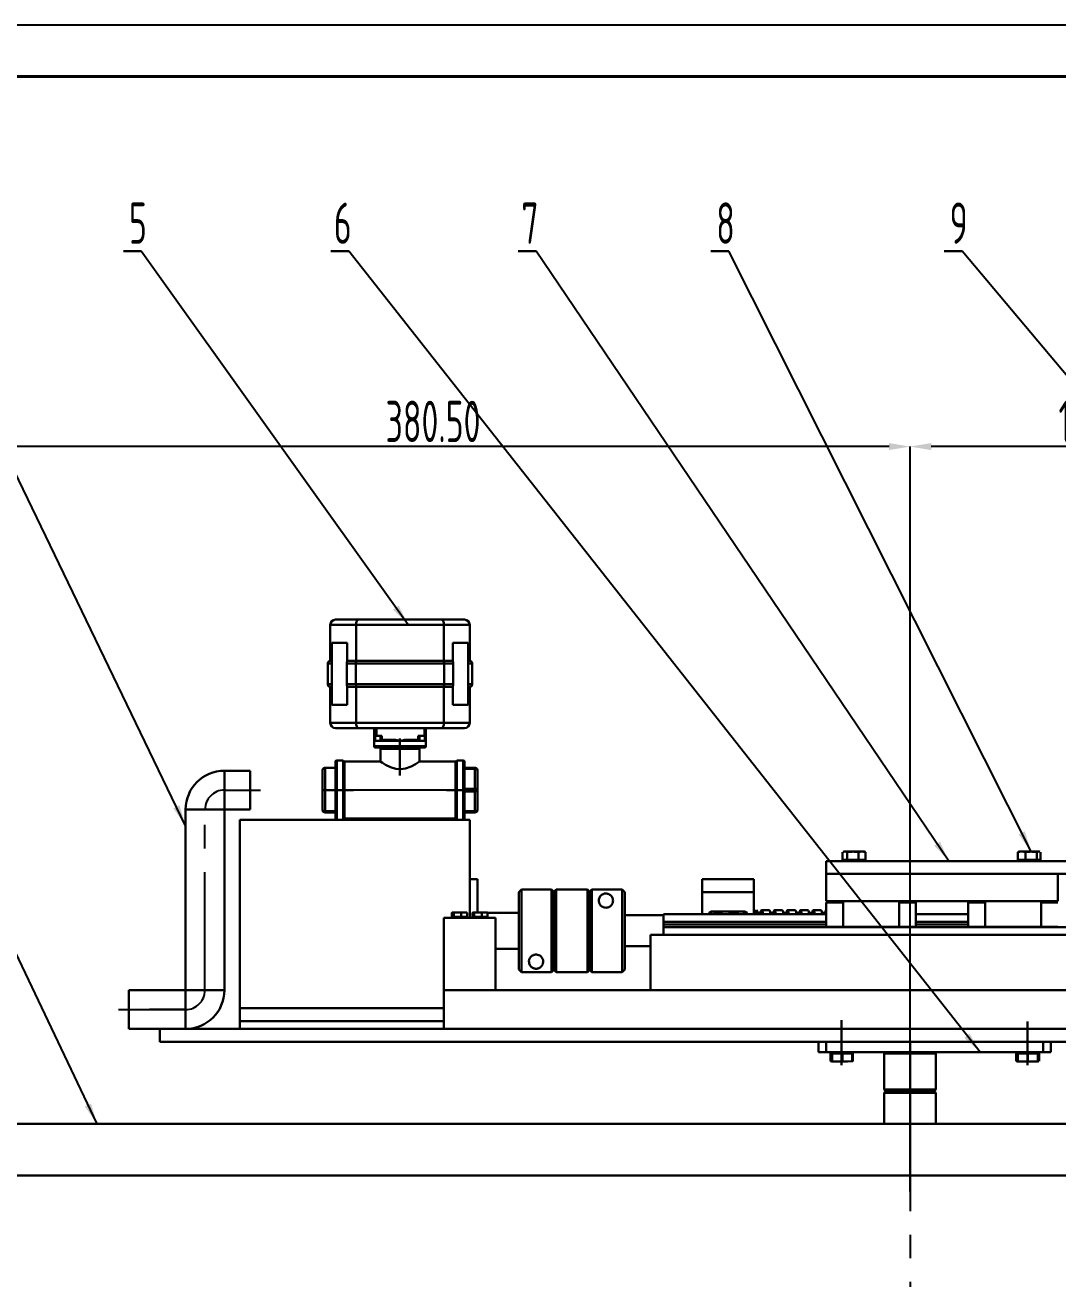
# Model space of a CAD drawing. Header units: millimetres. Extents: x 0 to 4412, y -498 to 1086.
# Drawn here: x 271.1 to 471, y 598.2 to 841 of the extents above; entities that cross this region are included whole.
import ezdxf

# ---------------------------------------------------------------- set-up
doc = ezdxf.new("R2010")
doc.units = ezdxf.units.MM
doc.header["$LTSCALE"] = 1.8
doc.header["$PDSIZE"] = -1
doc.linetypes.add('CENTERX2', pattern=[20.32, 12.7, -2.54, 2.54, -2.54])
doc.layers.add('10', color=7, linetype='Continuous')
doc.layers.add('5', color=7, linetype='Continuous')
doc.styles.add('SLDTEXTSTYLE3', font='TXT', dxfattribs={"width": 0.7})
doc.dimstyles.new('SLDDIMSTYLE0', dxfattribs={"dimtxt": 3.5, "dimasz": 4.08, "dimexe": 0, "dimexo": 0.0625, "dimgap": 0.875, "dimtad": 2, "dimlfac": 2, "dimrnd": 1e-09, "dimzin": 12, "dimdsep": 46, "dimtxsty": 'SLDTEXTSTYLE3', "dimsah": 1, "dimcen": 0.09, "dimadec": 0, "dimazin": 3, "dimtfac": 1, "dimtofl": 0, "dimtmove": 0, "dimatfit": 3, "dimfxl": 1, "dimfrac": 2, "dimtolj": 1, "dimtzin": 12, "dimarcsym": 0})
doc.dimstyles.new('SLDDIMSTYLE1', dxfattribs={"dimtxt": 3.5, "dimasz": 4.08, "dimexe": 0, "dimexo": 0.0625, "dimgap": 0.875, "dimtad": 2, "dimlfac": 2, "dimrnd": 1e-09, "dimzin": 4, "dimdsep": 46, "dimtxsty": 'SLDTEXTSTYLE3', "dimsah": 1, "dimcen": 0.09, "dimadec": 0, "dimazin": 1, "dimtfac": 1, "dimtofl": 0, "dimtmove": 0, "dimatfit": 3, "dimfxl": 1, "dimfrac": 2, "dimtolj": 1, "dimtzin": 12, "dimarcsym": 0})
doc.dimstyles.new('SLDDIMSTYLE2', dxfattribs={"dimtxt": 0.18, "dimasz": 4.08, "dimexe": 0, "dimexo": 0.0625, "dimgap": 0, "dimtad": 0, "dimtih": 1, "dimtoh": 1, "dimdec": 0, "dimrnd": 1e-09, "dimzin": 0, "dimdsep": 46, "dimtxsty": 'Standard', "dimsah": 1, "dimcen": 0.09, "dimadec": 0, "dimazin": 0, "dimtfac": 4.08, "dimtdec": 0, "dimtofl": 0, "dimtmove": 0, "dimatfit": 3, "dimfxl": 1, "dimfrac": 2, "dimtolj": 1, "dimtzin": 0, "dimarcsym": 0})

# ---------------------------------------------------------------- blocks, each defined once
blk = doc.blocks.new('_D_5')
at = {"layer": '10', "color": 0, "lineweight": -2, "transparency": 16777216}
for p, q in [((252.13, 641.54), (252.13, 759.39)), ((438.3, 759.39), (256.21, 759.39)), ((442.38, 634.3), (442.38, 759.39))]:
    blk.add_line(p, q, dxfattribs=at)
at = {"layer": '10', "color": 0, "transparency": 16777216}
for points in [[(256.21, 760.07), (256.21, 758.71), (252.13, 759.39)], [(438.3, 760.07), (438.3, 758.71), (442.38, 759.39)]]:
    blk.add_solid(points, dxfattribs=at)
at = {"layer": 'Defpoints', "color": 0, "transparency": 16777216}
for p in [(252.13, 759.39), (252.13, 641.48), (442.38, 634.24)]:
    blk.add_point(p, dxfattribs=at)
at = {"layer": '10', "color": 0, "lineweight": 25, "transparency": 16777216, "insert": (350.02, 768.26), "char_height": 3.5, "attachment_point": 2, "style": 'SLDTEXTSTYLE3'}
blk.add_mtext('\\A1;{\\Fgbenor|c134;\\H2.28571x;380.50}', dxfattribs=at)
blk = doc.blocks.new('_D_6')
at = {"layer": '10', "color": 0, "lineweight": -2, "transparency": 16777216}
for p, q in [((442.38, 634.3), (442.38, 759.39)), ((510.77, 759.39), (446.46, 759.39)), ((514.85, 496.95), (514.85, 759.39))]:
    blk.add_line(p, q, dxfattribs=at)
at = {"layer": '10', "color": 0, "transparency": 16777216}
for points in [[(446.46, 760.07), (446.46, 758.71), (442.38, 759.39)], [(510.77, 760.07), (510.77, 758.71), (514.85, 759.39)]]:
    blk.add_solid(points, dxfattribs=at)
at = {"layer": 'Defpoints', "color": 0, "transparency": 16777216}
for p in [(442.38, 759.39), (442.38, 634.24), (514.85, 496.89)]:
    blk.add_point(p, dxfattribs=at)
at = {"layer": '10', "color": 0, "lineweight": 25, "transparency": 16777216, "insert": (480.14, 768.26), "char_height": 3.5, "attachment_point": 2, "style": 'SLDTEXTSTYLE3'}
blk.add_mtext('\\A1;{\\Fgbenor|c134;\\H2.28571x;144.94}', dxfattribs=at)
blk = doc.blocks.new('SW_NOTE_0_3')
at = {"layer": '10', "color": 0}
for p, q in [((-3.46, 0), (0, 0)), ((0, 0), (-3.46, 0)), ((-3.46, 0), (0, 0)), ((0, 0), (-3.46, 0)), ((-3.46, 0), (0, 0)), ((0, 0), (-3.46, 0))]:
    blk.add_line(p, q, dxfattribs=at)
at = {"layer": '10', "color": 0, "insert": (-0.64, 9.45), "char_height": 8, "attachment_point": 2, "style": 'SLDTEXTSTYLE3'}
blk.add_mtext('{\\Fgbenor|c134;5}', dxfattribs=at)
blk = doc.blocks.new('SW_NOTE_0_5')
at = {"layer": '10', "color": 0}
for p, q in [((-3.46, 0), (0, 0)), ((0, 0), (-3.46, 0)), ((-3.46, 0), (0, 0)), ((0, 0), (-3.46, 0)), ((-3.46, 0), (0, 0)), ((0, 0), (-3.46, 0))]:
    blk.add_line(p, q, dxfattribs=at)
at = {"layer": '10', "color": 0, "insert": (-1.18, 9.45), "char_height": 8, "attachment_point": 2, "style": 'SLDTEXTSTYLE3'}
blk.add_mtext('{\\Fgbenor|c0;7}', dxfattribs=at)
blk = doc.blocks.new('SW_NOTE_0_6')
at = {"layer": '10', "color": 0}
for p, q in [((-3.46, 0), (0, 0)), ((0, 0), (-3.46, 0)), ((-3.46, 0), (0, 0)), ((0, 0), (-3.46, 0)), ((-3.46, 0), (0, 0)), ((0, 0), (-3.46, 0))]:
    blk.add_line(p, q, dxfattribs=at)
at = {"layer": '10', "color": 0, "insert": (-1.18, 9.45), "char_height": 8, "attachment_point": 2, "style": 'SLDTEXTSTYLE3'}
blk.add_mtext('{\\Fgbenor|c0;6}', dxfattribs=at)
blk = doc.blocks.new('SW_NOTE_0_16')
at = {"layer": '10', "color": 0}
for p, q in [((-3.46, 0), (0, 0)), ((0, 0), (-3.46, 0)), ((-3.46, 0), (0, 0)), ((0, 0), (-3.46, 0)), ((-3.46, 0), (0, 0)), ((0, 0), (-3.46, 0))]:
    blk.add_line(p, q, dxfattribs=at)
at = {"layer": '10', "color": 0, "insert": (-0.64, 9.45), "char_height": 8, "attachment_point": 2, "style": 'SLDTEXTSTYLE3'}
blk.add_mtext('{\\Fgbenor|c134;8}', dxfattribs=at)
blk = doc.blocks.new('SW_NOTE_0_20')
at = {"layer": '10', "color": 0}
for p, q in [((-3.46, 0), (0, 0)), ((0, 0), (-3.46, 0)), ((-3.46, 0), (0, 0)), ((0, 0), (-3.46, 0)), ((-3.46, 0), (0, 0)), ((0, 0), (-3.46, 0))]:
    blk.add_line(p, q, dxfattribs=at)
at = {"layer": '10', "color": 0, "insert": (-0.64, 9.45), "char_height": 8, "attachment_point": 2, "style": 'SLDTEXTSTYLE3'}
blk.add_mtext('{\\Fgbenor|c134;9}', dxfattribs=at)

msp = doc.modelspace()

# ---------------------------------------------------------------- linework, layer by layer
at = {"color": 7, "linetype": 'Continuous', "lineweight": 30}
for p, q in [((331.1298, 725.8883), (335.5441, 725.8883)), ((335.5441, 725.8883), (351.7156, 725.8883)), ((351.7156, 725.8883), (356.1298, 725.8883)), ((330.1298, 717.8782), (330.1298, 724.8883)), ((335.1298, 724.8883), (330.1298, 724.8883)), ((335.1298, 724.8883), (335.1298, 717.8782)), ((352.1298, 724.8883), (335.1298, 724.8883)), ((352.1298, 717.8782), (352.1298, 724.8883)), ((357.1298, 724.8883), (352.1298, 724.8883)), ((357.1298, 724.8883), (357.1298, 717.8782)), ((330.4227, 721.3883), (330.4227, 709.3883)), ((333.4204, 721.3883), (330.4227, 721.3883)), ((333.4204, 721.3883), (333.4204, 717.8782)), ((353.8393, 721.3883), (353.8393, 717.8782)), ((356.837, 721.3883), (353.8393, 721.3883)), ((356.837, 709.3883), (356.837, 721.3883)), ((329.6298, 717.3883), (329.6298, 713.3883)), ((330.4227, 717.3883), (329.6298, 717.3883)), ((330.1298, 717.8782), (330.4227, 717.8782)), ((335.0642, 717.3883), (333.3191, 717.3883)), ((333.3191, 717.3883), (333.3191, 713.3883)), ((333.4204, 717.8782), (335.1298, 717.8782)), ((335.0642, 717.3883), (335.0642, 713.3883)), ((352.1955, 717.3883), (335.0642, 717.3883)), ((351.9884, 717.8883), (335.2713, 717.8883)), ((352.1298, 717.8782), (353.8393, 717.8782)), ((352.1955, 717.3883), (352.1955, 713.3883)), ((353.9406, 717.3883), (352.1955, 717.3883)), ((353.9406, 713.3883), (353.9406, 717.3883)), ((356.837, 717.8782), (357.1298, 717.8782)), ((357.6298, 717.3883), (356.837, 717.3883)), ((357.6298, 717.3883), (357.6298, 713.3883)), ((329.6298, 713.3883), (330.4227, 713.3883)), ((330.4227, 712.8984), (330.1298, 712.8984)), ((330.1298, 705.8883), (330.1298, 712.8984)), ((333.3191, 713.3883), (335.0642, 713.3883)), ((335.1298, 712.8984), (333.4204, 712.8984)), ((333.4204, 712.8984), (333.4204, 709.3883)), ((335.0642, 713.3883), (352.1955, 713.3883)), ((335.1298, 712.8984), (335.1298, 705.8883)), ((351.9884, 712.8883), (335.2713, 712.8883)), ((353.8393, 712.8984), (352.1298, 712.8984)), ((352.1298, 705.8883), (352.1298, 712.8984)), ((352.1955, 713.3883), (353.9406, 713.3883)), ((353.8393, 712.8984), (353.8393, 709.3883)), ((356.837, 713.3883), (357.6298, 713.3883)), ((357.1298, 712.8984), (356.837, 712.8984)), ((357.1298, 712.8984), (357.1298, 705.8883)), ((333.4204, 709.3883), (330.4227, 709.3883)), ((356.837, 709.3883), (353.8393, 709.3883)), ((330.1298, 705.8883), (335.1298, 705.8883)), ((335.5441, 704.8883), (331.1298, 704.8883)), ((335.1298, 705.8883), (352.1298, 705.8883)), ((351.7156, 704.8883), (335.5441, 704.8883)), ((338.6298, 703.3883), (338.6298, 704.8883)), ((338.8798, 704.8883), (338.8798, 703.3883)), ((348.3798, 703.3883), (348.3798, 704.8883)), ((348.6298, 704.8883), (348.6298, 703.3883)), ((356.1298, 704.8883), (351.7156, 704.8883)), ((352.1298, 705.8883), (357.1298, 705.8883)), ((338.8798, 703.3883), (338.6298, 703.3883)), ((338.6298, 702.6383), (338.6298, 703.3883)), ((338.6298, 702.3883), (338.6298, 701.3583)), ((338.8798, 702.3883), (338.6298, 702.3883)), ((338.8382, 703.3883), (338.8382, 702.3918)), ((338.8382, 702.3918), (338.8798, 702.3883)), ((340.1089, 703.3883), (338.8798, 703.3883)), ((338.8798, 702.3883), (339.8546, 702.3883)), ((339.8546, 702.3883), (339.8624, 702.3918)), ((342.2298, 702.3883), (339.8546, 702.3883)), ((339.8624, 702.3918), (339.8624, 703.3883)), ((340.1089, 702.6383), (339.8624, 702.3918)), ((340.1089, 703.3883), (340.1089, 702.6383)), ((340.1089, 702.6383), (342.2298, 702.6383)), ((342.2298, 702.6383), (342.2298, 702.3883)), ((343.6298, 702.3883), (342.2298, 702.3883)), ((345.0298, 702.3883), (343.6298, 702.3883)), ((345.0298, 702.6383), (347.1508, 702.6383)), ((345.0298, 702.6383), (345.0298, 702.3883)), ((347.4051, 702.3883), (345.0298, 702.3883)), ((348.3798, 703.3883), (347.1508, 703.3883)), ((347.1508, 702.6383), (347.1508, 703.3883)), ((347.3973, 702.3918), (347.1508, 702.6383)), ((347.3973, 703.3883), (347.3973, 702.3918)), ((347.3973, 702.3918), (347.4051, 702.3883)), ((347.4051, 702.3883), (348.3798, 702.3883)), ((348.6298, 703.3883), (348.3798, 703.3883)), ((348.3798, 702.3883), (348.4215, 702.3918)), ((348.6298, 702.3883), (348.3798, 702.3883)), ((348.4215, 702.3918), (348.4215, 703.3883)), ((348.6298, 703.3883), (348.6298, 702.6383)), ((348.6298, 701.3583), (348.6298, 702.3883)), ((339.8798, 700.8583), (339.8798, 698.3613)), ((347.3798, 700.8583), (339.8798, 700.8583)), ((347.3798, 698.3883), (347.3798, 700.8583)), ((329.1298, 697.2184), (329.1298, 692.8883)), ((329.1298, 697.2184), (331.1298, 697.2184)), ((331.1298, 687.3883), (331.1298, 698.3883)), ((332.6298, 698.6383), (331.3798, 698.6383)), ((331.3798, 698.6383), (331.3798, 687.1383)), ((332.6298, 687.1383), (332.6298, 698.6383)), ((339.9196, 698.3883), (332.8798, 698.3883)), ((332.8798, 698.3883), (332.8798, 687.3883)), ((354.3798, 698.3883), (347.3798, 698.3883)), ((354.3798, 687.3883), (354.3798, 698.3883)), ((355.8798, 698.6383), (354.6298, 698.6383)), ((354.6298, 698.6383), (354.6298, 687.1383)), ((355.8798, 687.1383), (355.8798, 698.6383)), ((356.1298, 698.3883), (356.1298, 687.3883)), ((356.1298, 697.2184), (358.1298, 697.2184)), ((358.1298, 696.9684), (356.1298, 696.9684)), ((358.1298, 697.2184), (358.1298, 696.9684)), ((358.1298, 693.1383), (358.1298, 696.9684)), ((314.6298, 696.6383), (309.6298, 696.6383)), ((309.6298, 696.6383), (309.6298, 689.1383)), ((314.6298, 696.6383), (314.6298, 689.1383)), ((328.6298, 692.8883), (328.6298, 696.7184)), ((358.6298, 696.7184), (358.6298, 692.8883)), ((328.6298, 689.0582), (328.6298, 692.8883)), ((329.1298, 692.8883), (328.6298, 692.8883)), ((329.1298, 692.8883), (329.1298, 688.8082)), ((329.1298, 692.8883), (331.1298, 692.8883)), ((356.1298, 693.1383), (358.1298, 693.1383)), ((358.1298, 692.6383), (356.1298, 692.6383)), ((358.1298, 693.1383), (358.1298, 692.6383)), ((358.1298, 688.8082), (358.1298, 692.6383)), ((358.6298, 692.8883), (358.6298, 689.0582)), ((302.1298, 689.1383), (302.1298, 654.1383)), ((302.1298, 689.1383), (309.6298, 689.1383)), ((309.6298, 654.1383), (309.6298, 689.1383)), ((309.6298, 689.1383), (314.6298, 689.1383)), ((312.6298, 648.1383), (312.6298, 687.1383)), ((312.6298, 687.1383), (357.1298, 687.1383)), ((329.1298, 688.8082), (331.1298, 688.8082)), ((329.1298, 688.8082), (329.1298, 688.5582)), ((331.1298, 688.5582), (329.1298, 688.5582)), ((332.8798, 687.3883), (343.6298, 687.3883)), ((343.6298, 687.3883), (354.3798, 687.3883)), ((356.1298, 688.8082), (358.1298, 688.8082)), ((358.1298, 688.5582), (356.1298, 688.5582)), ((357.1298, 687.1383), (357.1298, 668.1383)), ((358.1298, 688.5582), (358.1298, 688.8082)), ((429.3198, 679.3883), (429.3198, 680.8538)), ((429.6001, 680.9633), (429.4369, 680.9039)), ((429.4435, 680.8857), (429.7447, 680.9633)), ((429.7447, 680.9633), (429.6001, 680.9633)), ((429.7447, 680.9633), (430.1697, 680.8538)), ((431.2823, 680.9633), (429.7447, 680.9633)), ((430.1697, 679.3883), (430.1697, 680.8538)), ((431.2823, 680.9633), (433.0827, 680.9633)), ((432.395, 680.8538), (433.0827, 680.9633)), ((432.395, 679.3883), (432.395, 680.8538)), ((433.0827, 680.9633), (433.7704, 680.8538)), ((433.4901, 680.9633), (433.0827, 680.9633)), ((433.6533, 680.9039), (433.4901, 680.9633)), ((433.7704, 680.8538), (433.6467, 680.8857)), ((433.7704, 679.3883), (433.7704, 680.8538)), ((463.2395, 680.8538), (463.9769, 680.9633)), ((463.3871, 680.8981), (463.2395, 680.8538)), ((463.2395, 679.3883), (463.2395, 680.8538)), ((463.4987, 680.9633), (463.3792, 680.9198)), ((463.9769, 680.9633), (463.4987, 680.9633)), ((463.9769, 680.9633), (464.7144, 680.8538)), ((465.8165, 680.9633), (463.9769, 680.9633)), ((464.7144, 679.3883), (464.7144, 680.8538)), ((467.2833, 680.9633), (465.8165, 680.9633)), ((466.9186, 680.8538), (467.2833, 680.9633)), ((466.9186, 679.3883), (466.9186, 680.8538)), ((467.2833, 680.9633), (467.5003, 680.8981)), ((467.3887, 680.9633), (467.2833, 680.9633)), ((467.5082, 680.9198), (467.3887, 680.9633)), ((467.6479, 679.3883), (467.6479, 680.8538)), ((426.1444, 676.6383), (426.1444, 679.1383)), ((597.1298, 679.1383), (426.1444, 679.1383)), ((429.6263, 679.3883), (429.3198, 679.3883)), ((429.5751, 679.3883), (429.8251, 679.1383)), ((429.8631, 679.3883), (429.6263, 679.3883)), ((430.1697, 679.3883), (429.8631, 679.3883)), ((430.9723, 679.3883), (430.1697, 679.3883)), ((432.395, 679.3883), (431.5923, 679.3883)), ((432.8911, 679.3883), (432.395, 679.3883)), ((433.2743, 679.3883), (432.8911, 679.3883)), ((433.2651, 679.1383), (433.5151, 679.3883)), ((433.7704, 679.3883), (433.2743, 679.3883)), ((463.7715, 679.3883), (463.2395, 679.3883)), ((463.4737, 679.3883), (463.7237, 679.1383)), ((464.1824, 679.3883), (463.7715, 679.3883)), ((464.7144, 679.3883), (464.1824, 679.3883)), ((465.5095, 679.3883), (464.7144, 679.3883)), ((466.9186, 679.3883), (466.1236, 679.3883)), ((467.1817, 679.3883), (466.9186, 679.3883)), ((467.1637, 679.1383), (467.4137, 679.3883)), ((467.3849, 679.3883), (467.1817, 679.3883)), ((467.6479, 679.3883), (467.3849, 679.3883)), ((358.6298, 675.6383), (357.1298, 675.6383)), ((358.6298, 669.1383), (358.6298, 675.6383)), ((402.1298, 675.6383), (412.1298, 675.6383)), ((402.1298, 673.1383), (402.1298, 675.6383)), ((412.1298, 675.6383), (412.1298, 673.1383)), ((426.1444, 671.3883), (426.1444, 676.6383)), ((470.9944, 676.6383), (426.1444, 676.6383)), ((592.1298, 676.6383), (470.9944, 676.6383)), ((470.9944, 671.3883), (470.9944, 676.6383)), ((367.1298, 673.6383), (366.6298, 673.1383)), ((366.6298, 658.1383), (366.6298, 673.1383)), ((372.9879, 673.6383), (367.1298, 673.6383)), ((367.1298, 673.6383), (367.1298, 657.6383)), ((373.4238, 673.2024), (372.9879, 673.6383)), ((372.9879, 657.6383), (372.9879, 673.6383)), ((373.8598, 673.6383), (373.4238, 673.2024)), ((373.4238, 658.0742), (373.4238, 673.2024)), ((379.8999, 673.6383), (373.8598, 673.6383)), ((373.8598, 657.6383), (373.8598, 673.6383)), ((380.3359, 673.2024), (379.8999, 673.6383)), ((379.8999, 657.6383), (379.8999, 673.6383)), ((380.7718, 673.6383), (380.3359, 673.2024)), ((380.3359, 658.0742), (380.3359, 673.2024)), ((386.6298, 673.6383), (380.7718, 673.6383)), ((380.7718, 657.6383), (380.7718, 673.6383)), ((387.1298, 673.1383), (386.6298, 673.6383)), ((386.6298, 665.6383), (386.6298, 673.6383)), ((387.1298, 673.1383), (387.1298, 665.6383)), ((412.1298, 673.1383), (402.1298, 673.1383)), ((402.1298, 668.8548), (402.1298, 673.1383)), ((412.1298, 668.8548), (412.1298, 673.1383)), ((470.9944, 671.3883), (426.1444, 671.3883)), ((426.1444, 671.1383), (429.3944, 671.1383)), ((426.1444, 666.3883), (426.1444, 671.1383)), ((429.3944, 671.3883), (429.3944, 666.3883)), ((440.2444, 671.3883), (429.3944, 671.3883)), ((440.2444, 671.3883), (440.2444, 666.3883)), ((443.4944, 671.1383), (440.2444, 671.1383)), ((441.0694, 671.1383), (441.0694, 671.3883)), ((443.4944, 671.1383), (443.4944, 666.3883)), ((453.6444, 671.1383), (456.8944, 671.1383)), ((453.6444, 666.3883), (453.6444, 671.1383)), ((456.0694, 671.1383), (456.0694, 671.3883)), ((456.8944, 671.3883), (456.8944, 666.3883)), ((467.7444, 671.3883), (456.8944, 671.3883)), ((467.7444, 671.3883), (467.7444, 666.3883)), ((470.9944, 671.1383), (467.7444, 671.1383)), ((352.1298, 668.1383), (352.1298, 654.1383)), ((352.1298, 668.1383), (362.1298, 668.1383)), ((353.6552, 668.3383), (353.6552, 669.1259)), ((353.7946, 668.3383), (353.6552, 668.3383)), ((353.7873, 668.3383), (353.9873, 668.1383)), ((354.7583, 669.2008), (353.8381, 669.2008)), ((354.021, 668.3383), (353.8816, 668.3383)), ((354.021, 669.1259), (354.7583, 669.2008)), ((354.021, 668.3383), (354.021, 669.1259)), ((354.5828, 668.3383), (354.021, 668.3383)), ((354.9338, 668.3383), (354.5828, 668.3383)), ((354.7583, 669.2008), (355.4956, 669.1259)), ((356.05, 669.2008), (354.7583, 669.2008)), ((355.4956, 668.3383), (354.9338, 668.3383)), ((355.4956, 669.1259), (356.05, 669.2008)), ((355.4956, 668.3383), (355.4956, 669.1259)), ((355.9181, 668.3383), (355.4956, 668.3383)), ((356.182, 668.3383), (355.9181, 668.3383)), ((356.05, 669.2008), (356.6045, 669.1259)), ((356.05, 669.2008), (356.4595, 669.2008)), ((356.6045, 668.3383), (356.182, 668.3383)), ((356.2723, 668.1383), (356.4723, 668.3383)), ((356.4992, 669.1865), (356.4598, 669.2008)), ((356.6045, 668.3383), (356.6045, 669.1259)), ((357.6617, 668.3383), (357.6617, 669.1259)), ((357.7927, 668.3383), (357.6617, 668.3383)), ((357.7873, 668.3383), (357.9873, 668.1383)), ((358.7397, 669.2008), (357.8336, 669.2008)), ((358.0056, 668.3383), (357.8746, 668.3383)), ((358.0056, 669.1259), (358.7397, 669.2008)), ((358.0056, 668.3383), (358.0056, 669.1259)), ((358.565, 668.3383), (358.0056, 668.3383)), ((358.9144, 668.3383), (358.565, 668.3383)), ((358.7397, 669.2008), (359.4738, 669.1259)), ((360.0359, 669.2008), (358.7397, 669.2008)), ((359.4738, 668.3383), (358.9144, 668.3383)), ((359.4738, 669.1259), (360.0359, 669.2008)), ((359.4738, 668.3383), (359.4738, 669.1259)), ((359.9021, 668.3383), (359.4738, 668.3383)), ((360.1697, 668.3383), (359.9021, 668.3383)), ((360.0359, 669.2008), (360.598, 669.1259)), ((360.0359, 669.2008), (360.459, 669.2008)), ((360.598, 668.3383), (360.1697, 668.3383)), ((360.2723, 668.1383), (360.4723, 668.3383)), ((360.4945, 669.1882), (360.4598, 669.2008)), ((366.6298, 669.1383), (360.5811, 669.1383)), ((360.598, 668.3383), (360.598, 669.1259)), ((362.1298, 668.1383), (362.1298, 654.1383)), ((394.6298, 668.6383), (387.1298, 668.6383)), ((426.1444, 668.8548), (394.6298, 668.8548)), ((394.6298, 667.3548), (394.6298, 668.8548)), ((403.5011, 668.8548), (403.5011, 669.1841)), ((403.9473, 669.3633), (403.723, 669.2816)), ((404.157, 669.3633), (403.9473, 669.3633)), ((406.6271, 669.3633), (404.157, 669.3633)), ((404.8128, 669.1841), (406.6271, 669.3633)), ((404.8128, 668.8548), (404.8128, 669.1841)), ((406.6271, 669.3633), (408.4415, 669.1841)), ((409.6, 669.3633), (406.6271, 669.3633)), ((408.4415, 669.1841), (409.6, 669.3633)), ((408.4415, 668.8548), (408.4415, 669.1841)), ((409.6, 669.3633), (410.7585, 669.1841)), ((410.3123, 669.3633), (409.6, 669.3633)), ((410.5367, 669.2816), (410.3123, 669.3633)), ((410.7585, 668.8548), (410.7585, 669.1841)), ((412.6298, 669.6383), (412.1298, 669.1383)), ((412.6407, 669.6383), (412.6298, 669.6383)), ((412.6298, 669.6383), (412.6298, 668.8548)), ((415.1398, 669.6383), (413.6399, 669.6383)), ((417.6398, 669.6383), (416.1399, 669.6383)), ((420.1398, 669.6383), (418.6399, 669.6383)), ((422.6398, 669.6383), (421.1399, 669.6383)), ((425.1398, 669.6383), (423.6399, 669.6383)), ((426.1444, 669.6383), (426.1399, 669.6383)), ((453.6444, 668.8548), (443.4944, 668.8548)), ((386.6298, 657.6383), (386.6298, 665.6383)), ((387.1298, 665.6383), (387.1298, 658.1383)), ((426.1444, 667.3548), (394.6298, 667.3548)), ((394.6298, 666.8548), (394.6298, 667.3548)), ((426.1444, 666.8548), (394.6298, 666.8548)), ((394.6298, 666.3548), (394.6298, 666.8548)), ((592.1298, 666.3548), (394.6298, 666.3548)), ((394.6298, 664.8883), (394.6298, 666.3548)), ((426.1444, 666.3883), (429.3944, 666.3883)), ((440.2444, 666.3883), (429.3944, 666.3883)), ((443.4944, 666.3883), (440.2444, 666.3883)), ((453.6444, 667.3548), (443.4944, 667.3548)), ((453.6444, 666.8548), (443.4944, 666.8548)), ((453.6444, 666.3883), (456.8944, 666.3883)), ((467.7444, 666.3883), (456.8944, 666.3883)), ((470.9944, 666.3883), (467.7444, 666.3883)), ((392.1298, 664.8883), (592.1298, 664.8883)), ((392.1298, 654.1383), (392.1298, 664.8883)), ((362.1298, 662.1383), (366.6298, 662.1383)), ((387.1298, 662.6383), (392.1298, 662.6383)), ((366.6298, 658.1383), (367.1298, 657.6383)), ((372.9879, 657.6383), (373.4238, 658.0742)), ((373.4238, 658.0742), (373.8598, 657.6383)), ((379.8999, 657.6383), (380.3359, 658.0742)), ((380.3359, 658.0742), (380.7718, 657.6383)), ((386.6298, 657.6383), (387.1298, 658.1383)), ((367.1298, 657.6383), (372.9879, 657.6383)), ((373.8598, 657.6383), (379.8999, 657.6383)), ((380.7718, 657.6383), (386.6298, 657.6383)), ((302.1298, 654.1383), (291.1298, 654.1383)), ((291.1298, 646.6383), (291.1298, 654.1383)), ((302.1298, 654.1383), (302.1298, 646.6383)), ((302.1298, 654.1383), (309.6298, 654.1383)), ((352.1298, 654.1383), (362.1298, 654.1383)), ((352.1298, 646.6383), (352.1298, 654.1383)), ((352.1298, 654.1383), (597.1298, 654.1383)), ((592.1298, 654.1383), (392.1298, 654.1383)), ((312.6298, 646.6383), (312.6298, 650.6383)), ((312.6298, 650.6383), (352.1298, 650.6383)), ((291.1298, 646.6383), (297.1298, 646.6383)), ((297.1298, 646.6383), (297.1298, 644.1383)), ((297.1298, 646.6383), (596.6298, 646.6383)), ((352.1298, 648.1383), (312.6298, 648.1383)), ((352.1298, 646.6383), (597.1298, 646.6383)), ((297.1298, 644.1383), (597.1298, 644.1383)), ((424.6298, 642.1383), (424.6298, 644.1383)), ((426.1298, 644.1383), (426.1298, 642.1383)), ((468.1298, 642.1383), (468.1298, 644.1383)), ((469.6298, 644.1383), (469.6298, 642.1383)), ((426.1298, 642.1383), (424.6298, 642.1383)), ((468.1298, 642.1383), (426.1298, 642.1383)), ((426.994, 641.8883), (426.994, 640.4228)), ((426.994, 641.8883), (427.0965, 641.8883)), ((427.0965, 641.8883), (427.0965, 640.4228)), ((427.0965, 641.8883), (427.1653, 641.8883)), ((427.4098, 642.1383), (427.1778, 641.9062)), ((427.2185, 641.8883), (427.2873, 641.8883)), ((427.2873, 641.8883), (427.2873, 640.4228)), ((427.2873, 641.8883), (428.0207, 641.8883)), ((428.0207, 641.8883), (428.5872, 641.8883)), ((428.5872, 641.8883), (429.3207, 641.8883)), ((429.3207, 641.8883), (429.3207, 640.4228)), ((429.3207, 641.8883), (429.9853, 641.8883)), ((429.9853, 641.8883), (430.4986, 641.8883)), ((430.4986, 641.8883), (431.1632, 641.8883)), ((431.0819, 641.9062), (430.8498, 642.1383)), ((431.0998, 641.8883), (431.0819, 641.9062)), ((431.1632, 641.8883), (431.1632, 640.4228)), ((431.1632, 641.8883), (431.2657, 641.8883)), ((431.2657, 641.8883), (431.2657, 640.4228)), ((437.6298, 642.1383), (437.3798, 641.8883)), ((437.3798, 641.8883), (437.3798, 634.8883)), ((447.3798, 641.8883), (437.3798, 641.8883)), ((447.3798, 641.8883), (447.1298, 642.1383)), ((447.3798, 634.8883), (447.3798, 641.8883)), ((462.9052, 641.8883), (462.9052, 640.4228)), ((462.9052, 641.8883), (463.1519, 641.8883)), ((463.1519, 641.8883), (463.1519, 640.4228)), ((463.1519, 641.8883), (463.1763, 641.8883)), ((463.173, 641.9014), (463.1598, 641.8883)), ((463.4098, 642.1383), (463.184, 641.9124)), ((463.1952, 641.8883), (463.2196, 641.8883)), ((463.2196, 641.8883), (463.2196, 640.4228)), ((463.2196, 641.8883), (463.933, 641.8883)), ((463.933, 641.8883), (464.4841, 641.8883)), ((464.4841, 641.8883), (465.1975, 641.8883)), ((465.1975, 641.8883), (465.1975, 640.4228)), ((465.1975, 641.8883), (465.8866, 641.8883)), ((465.8866, 641.8883), (466.4188, 641.8883)), ((466.4188, 641.8883), (467.1078, 641.8883)), ((467.0757, 641.9124), (466.8498, 642.1383)), ((467.0998, 641.8883), (467.0757, 641.9124)), ((467.1078, 641.8883), (467.3545, 641.8883)), ((467.1078, 641.8883), (467.1078, 640.4228)), ((467.3545, 641.8883), (467.3545, 640.4228)), ((469.6298, 642.1383), (468.1298, 642.1383)), ((427.0894, 640.4103), (426.994, 640.4228)), ((427.1778, 640.3159), (427.1848, 640.3133)), ((427.1919, 640.3133), (428.304, 640.3133)), ((428.304, 640.3133), (427.2873, 640.4228)), ((429.3207, 640.4228), (428.304, 640.3133)), ((428.304, 640.3133), (430.2419, 640.3133)), ((430.2419, 640.3133), (429.3207, 640.4228)), ((431.1632, 640.4228), (430.2419, 640.3133)), ((431.0748, 640.3133), (431.1182, 640.3291)), ((463.2006, 640.3759), (462.9052, 640.4228)), ((462.9052, 640.4228), (463.03, 640.3905)), ((463.0233, 640.3721), (463.184, 640.3136)), ((463.184, 640.3136), (463.1848, 640.3133)), ((463.1857, 640.3133), (464.2085, 640.3133)), ((464.2085, 640.3133), (463.2196, 640.4228)), ((465.1975, 640.4228), (464.2085, 640.3133)), ((464.2085, 640.3133), (466.1527, 640.3133)), ((466.1527, 640.3133), (465.1975, 640.4228)), ((467.1078, 640.4228), (466.1527, 640.3133)), ((466.1527, 640.3133), (467.074, 640.3133)), ((467.2297, 640.3905), (467.0646, 640.3477)), ((467.0748, 640.3133), (467.0757, 640.3136)), ((467.0757, 640.3136), (467.2364, 640.3721)), ((437.3798, 634.8883), (437.6298, 634.6383)), ((437.3798, 634.8883), (447.3798, 634.8883)), ((437.7798, 634.6383), (437.3798, 634.2383)), ((437.3798, 634.2383), (437.3798, 628.2383)), ((445.9154, 634.2383), (437.3798, 634.2383)), ((447.1298, 634.6383), (437.6298, 634.6383)), ((447.3798, 634.2383), (445.9154, 634.2383)), ((447.3798, 634.2383), (446.9798, 634.6383)), ((447.1298, 634.6383), (447.3798, 634.8883)), ((447.3798, 628.2383), (447.3798, 634.2383)), ((122.1298, 628.2383), (542.1298, 628.2383)), ((542.1298, 618.2383), (132.1298, 618.2383))]:
    msp.add_line(p, q, dxfattribs=at)
at = {"color": 7, "linetype": 'Continuous', "lineweight": 30, "flags": 128}
for points in [[(339.9196, 698.3613), (339.9357, 698.3504), (340.2486, 698.1438), (340.845, 697.7815), (341.809, 697.3045), (342.8343, 696.9896), (343.775, 696.9143), (344.6998, 697.0515), (345.7688, 697.4449), (346.6269, 697.9053), (347.241, 698.2946), (347.3798, 698.3883), (347.3798, 698.3883)], [(358.6298, 696.7184), (358.6202, 696.7672), (358.5918, 696.8141), (358.5456, 696.8573), (358.4834, 696.8952), (358.4076, 696.9263), (358.3212, 696.9494), (358.2274, 696.9636), (358.1298, 696.9684)], [(358.6298, 692.8883), (358.6202, 692.9371), (358.5918, 692.984), (358.5456, 693.0272), (358.4834, 693.0651), (358.4076, 693.0962), (358.3212, 693.1193), (358.2274, 693.1335), (358.1298, 693.1383)], [(358.6298, 692.8883), (358.6202, 692.8395), (358.5918, 692.7926), (358.5456, 692.7494), (358.4834, 692.7115), (358.4076, 692.6804), (358.3212, 692.6573), (358.2274, 692.6431), (358.1298, 692.6383)], [(329.1298, 688.8082), (329.0323, 688.813), (328.9385, 688.8272), (328.8521, 688.8503), (328.7763, 688.8814), (328.7141, 688.9193), (328.6679, 688.9625), (328.6395, 689.0094), (328.6298, 689.0582)], [(358.6298, 689.0582), (358.6202, 689.0094), (358.5918, 688.9625), (358.5456, 688.9193), (358.4834, 688.8814), (358.4076, 688.8503), (358.3212, 688.8272), (358.2274, 688.813), (358.1298, 688.8082)]]:
    msp.add_lwpolyline(points, dxfattribs=at)
at = {"color": 7, "linetype": 'Continuous', "lineweight": 30}
for centre, radius, start, end in [((331.1298, 724.8883), 1, 90, 180), ((356.1298, 724.8883), 1, 360, 90), ((330.1298, 717.3883), 0.5, 90, 180), ((357.1298, 717.3883), 0.5, 360, 90), ((330.1298, 713.3883), 0.5, 180, 270), ((357.1298, 713.3883), 0.5, 270, 360), ((331.1298, 705.8883), 1, 180, 270), ((356.1298, 705.8883), 1, 270, 360), ((338.8798, 702.6383), 0.25, 180, 260.405932), ((348.3798, 702.6383), 0.25, 279.594068, 360), ((338.8798, 701.3583), 0.25, 179.920916, 270.000004), ((339.6298, 700.8583), 0.25, 360, 90), ((347.6298, 700.8583), 0.25, 90, 180), ((348.3798, 701.3583), 0.25, 269.999781, 0.929572), ((329.1298, 696.7184), 0.5, 90, 180), ((331.3798, 698.3883), 0.25, 90, 180), ((332.8798, 698.6383), 0.25, 180, 270), ((354.3798, 698.6383), 0.25, 270, 360), ((355.8798, 698.3883), 0.25, 360, 90), ((358.1298, 696.7184), 0.5, 360, 90), ((309.6298, 689.1383), 7.5, 90, 180), ((329.1298, 689.0582), 0.5, 180, 270), ((331.3798, 687.3883), 0.25, 180, 270), ((332.8798, 687.1383), 0.25, 90, 180), ((354.3798, 687.1383), 0.25, 0, 90), ((355.8798, 687.3883), 0.25, 270, 0), ((358.1298, 689.0582), 0.5, 270, 360), ((302.1298, 654.1383), 7.5, 270, 360)]:
    msp.add_arc(centre, radius, start, end, dxfattribs=at)
for centre, major_axis, ratio, start_param, end_param in [((335.5441, 724.8883), (0, 1), 0.41421356, 0, 1.57079633), ((351.7156, 724.8883), (0, 1), 0.41421356, 4.71238898, 6.28318531), ((335.2713, 717.3883), (0, 0.5), 0.41421356, 0, 1.57079633), ((335.2713, 717.3883), (0.7071, 0), 0.70710678, 1.57079633, 1.77215425), ((351.9884, 717.3883), (0, 0.5), 0.41421356, 4.71238898, 6.28318531), ((351.9884, 717.3883), (0.7071, 0), 0.70710678, 1.36943841, 1.57079633), ((335.2713, 713.3883), (0, 0.5), 0.41421356, 1.57079633, 3.14159265), ((335.2713, 713.3883), (-0.7071, 0), 0.70710678, 1.36943841, 1.57079633), ((351.9884, 713.3883), (0, 0.5), 0.41421356, 3.14159265, 4.71238898), ((351.9884, 713.3883), (-0.7071, 0), 0.70710678, 1.57079633, 1.77215425), ((335.5441, 705.8883), (0, 1), 0.41421356, 1.57079633, 3.14159265), ((351.7156, 705.8883), (0, 1), 0.41421356, 3.14159265, 4.71238898)]:
    msp.add_ellipse(centre, major_axis=major_axis, ratio=ratio, start_param=start_param, end_param=end_param, dxfattribs=at)
for points, knots in [([(333.3191, 717.3883), (333.321, 717.4402), (333.3249, 717.5439), (333.3523, 717.6824), (333.3848, 717.7903), (333.4104, 717.8532), (333.4175, 717.871), (333.4204, 717.8782)], [0, 0, 0, 0, 0.20782853, 0.41557904, 0.62558001, 0.8477294, 1, 1, 1, 1]), ([(353.8393, 717.8782), (353.8457, 717.8629), (353.8576, 717.8349), (353.8961, 717.7269), (353.9278, 717.5875), (353.9399, 717.4658), (353.9405, 717.4006), (353.9406, 717.3883)], [0, 0, 0, 0, 0.27489301, 0.50562699, 0.73710802, 0.95058703, 1, 1, 1, 1]), ([(333.4204, 712.8984), (333.414, 712.9137), (333.4021, 712.9417), (333.3636, 713.0497), (333.3318, 713.1891), (333.3198, 713.3108), (333.3192, 713.376), (333.3191, 713.3883)], [0, 0, 0, 0, 0.27489301, 0.50562699, 0.73710802, 0.95058703, 1, 1, 1, 1]), ([(353.9406, 713.3883), (353.9387, 713.3364), (353.9348, 713.2327), (353.9074, 713.0942), (353.8749, 712.9863), (353.8493, 712.9234), (353.8422, 712.9056), (353.8393, 712.8984)], [0, 0, 0, 0, 0.20782853, 0.41557904, 0.62558001, 0.8477294, 1, 1, 1, 1]), ([(338.6298, 702.3883), (338.6298, 702.389), (338.6298, 702.4477), (338.6298, 702.5639), (338.6298, 702.6381), (338.6298, 702.6383), (338.6298, 702.6383)], [0, 0, 0, 0, 0.00624539, 0.50008118, 0.99601457, 1, 1, 1, 1]), ([(342.2298, 702.6383), (342.2372, 702.6383), (342.4746, 702.6374), (342.9448, 702.5645), (343.3971, 702.4484), (343.627, 702.389), (343.6298, 702.3883)], [0, 0, 0, 0, 0.01541652, 0.49993646, 0.99392157, 1, 1, 1, 1]), ([(343.6298, 702.3883), (343.6326, 702.389), (343.8595, 702.4476), (344.3117, 702.5637), (344.7819, 702.6374), (345.0225, 702.6383), (345.0298, 702.6383)], [0, 0, 0, 0, 0.00607853, 0.49329059, 0.98458322, 1, 1, 1, 1]), ([(338.6324, 701.3583), (338.6315, 701.3583), (338.6008, 701.3583), (338.7197, 701.3583), (339.0069, 701.3583), (339.4769, 701.3583), (340.1784, 701.3583), (341.2289, 701.3583), (342.508, 701.3583), (343.78, 701.3583), (345.0376, 701.3583), (346.3096, 701.3583), (347.4137, 701.3583), (348.2668, 701.3583), (348.634, 701.3583), (348.6103, 701.3583), (348.6054, 701.3583)], [0, 0, 0, 0, 0.00201537, 0.07379294, 0.1476489, 0.20691008, 0.26773569, 0.36416086, 0.4463617, 0.50033226, 0.5798663, 0.65862249, 0.74427038, 0.84597897, 0.96844528, 1, 1, 1, 1]), ([(348.355, 701.1083), (348.3602, 701.1083), (348.3852, 701.1083), (348.0295, 701.1083), (347.2105, 701.1083), (346.1575, 701.1083), (344.9544, 701.1083), (343.771, 701.1083), (342.575, 701.1083), (341.3659, 701.1083), (340.3738, 701.1083), (339.7014, 701.1083), (339.248, 701.1083), (338.9817, 701.1083), (338.8207, 701.1083), (338.8831, 701.1083), (338.8847, 701.1083)], [0, 0, 0, 0, 0.03195614, 0.15582109, 0.25815611, 0.34364322, 0.42154239, 0.49967399, 0.55265341, 0.63375588, 0.72982757, 0.78938241, 0.85062787, 0.92321757, 0.99798064, 1, 1, 1, 1]), ([(430.1697, 680.8538), (430.2627, 680.8702), (430.6302, 680.9352), (431.0035, 680.9513), (431.2823, 680.9633)], [0, 0, 0, 0, 0.2530667, 1, 1, 1, 1]), ([(431.2823, 680.9633), (431.6453, 680.9433), (432.0184, 680.9227), (432.3851, 680.8556), (432.395, 680.8538)], [0, 0, 0, 0, 0.97300478, 1, 1, 1, 1]), ([(464.7144, 680.8538), (464.7242, 680.8556), (465.0874, 680.9227), (465.457, 680.9433), (465.8165, 680.9633)], [0, 0, 0, 0, 0.0269953, 1, 1, 1, 1]), ([(465.8165, 680.9633), (466.0927, 680.9513), (466.4625, 680.9352), (466.8265, 680.8702), (466.9186, 680.8538)], [0, 0, 0, 0, 0.74693332, 1, 1, 1, 1]), ([(431.5923, 679.3883), (431.537, 679.3808), (431.3477, 679.3553), (431.1382, 679.363), (430.9885, 679.3858), (430.9723, 679.3883)], [0, 0, 0, 0, 0.26939365, 0.92117196, 1, 1, 1, 1]), ([(466.1236, 679.3883), (466.1076, 679.3858), (465.9049, 679.3542), (465.6991, 679.372), (465.5095, 679.3883)], [0, 0, 0, 0, 0.0789898, 1, 1, 1, 1]), ([(384.8649, 671.4797), (384.8307, 671.7044), (384.7612, 672.1611), (384.378, 672.5774), (383.9668, 672.7833), (383.6771, 672.8483), (383.449, 672.8602), (383.2055, 672.8323), (382.9104, 672.7432), (382.5246, 672.5069), (382.1862, 672.0582), (382.0681, 671.4502), (382.2147, 670.8909), (382.4905, 670.5006), (382.8557, 670.2337), (383.2714, 670.0991), (383.6933, 670.1005), (384.0711, 670.2143), (384.3971, 670.4229), (384.6847, 670.7497), (384.8427, 671.1255), (384.8585, 671.3783), (384.8649, 671.4797)], [0, 0, 0, 0, 0.09302668, 0.18902133, 0.23415362, 0.25510504, 0.27623581, 0.29493659, 0.32231058, 0.37167527, 0.46394905, 0.56055496, 0.62274427, 0.67218476, 0.71296125, 0.75392566, 0.79037531, 0.82514442, 0.86120177, 0.90124193, 0.9603922, 1, 1, 1, 1]), ([(353.6552, 669.1259), (353.6569, 669.1271), (353.7171, 669.173), (353.7785, 669.1871), (353.8381, 669.2008)], [0, 0, 0, 0, 0.026995305, 1, 1, 1, 1]), ([(353.8816, 668.3383), (353.8813, 668.3381), (353.8525, 668.3217), (353.8233, 668.3301), (353.7946, 668.3383)], [0, 0, 0, 0, 0.0137855, 1, 1, 1, 1]), ([(353.8381, 669.2008), (353.8839, 669.1926), (353.9453, 669.1816), (354.0057, 669.1371), (354.021, 669.1259)], [0, 0, 0, 0, 0.74693332, 1, 1, 1, 1]), ([(356.6045, 669.1259), (356.5892, 669.1371), (356.5288, 669.1816), (356.4674, 669.1926), (356.4216, 669.2008)], [0, 0, 0, 0, 0.2530667, 1, 1, 1, 1]), ([(357.6617, 669.1259), (357.6632, 669.1271), (357.7199, 669.173), (357.7775, 669.1871), (357.8336, 669.2008)], [0, 0, 0, 0, 0.026995305, 1, 1, 1, 1]), ([(357.8746, 668.3383), (357.8742, 668.3381), (357.8471, 668.3217), (357.8197, 668.3301), (357.7927, 668.3383)], [0, 0, 0, 0, 0.0137855, 1, 1, 1, 1]), ([(357.8336, 669.2008), (357.8767, 669.1926), (357.9344, 669.1816), (357.9912, 669.1371), (358.0056, 669.1259)], [0, 0, 0, 0, 0.74693332, 1, 1, 1, 1]), ([(360.598, 669.1259), (360.5837, 669.1371), (360.5269, 669.1816), (360.4692, 669.1926), (360.4261, 669.2008)], [0, 0, 0, 0, 0.2530667, 1, 1, 1, 1]), ([(403.5011, 669.1841), (403.507, 669.1871), (403.7231, 669.2969), (403.943, 669.3305), (404.157, 669.3633)], [0, 0, 0, 0, 0.026995305, 1, 1, 1, 1]), ([(404.157, 669.3633), (404.3213, 669.3436), (404.5413, 669.3173), (404.7579, 669.211), (404.8128, 669.1841)], [0, 0, 0, 0, 0.74693332, 1, 1, 1, 1]), ([(410.7585, 669.1841), (410.7039, 669.2142), (410.6284, 669.2557), (410.5518, 669.2692), (410.5307, 669.273)], [0, 0, 0, 0, 0.72493131, 1, 1, 1, 1]), ([(412.6407, 669.6261), (412.6695, 669.6086), (412.7423, 669.5644), (412.8251, 669.2806), (412.8794, 668.9138), (412.8881, 668.8548)], [0, 0, 0, 0, 0.35471339, 0.8963564, 1, 1, 1, 1]), ([(413.4135, 669.1884), (413.4089, 669.1963), (413.3984, 669.2146), (413.2887, 669.1471), (413.0415, 669.1259), (412.8791, 669.2106), (412.8283, 669.2506), (412.8276, 669.221), (412.8579, 669.1097), (412.8863, 668.9383), (412.9002, 668.8548)], [0, 0, 0, 0, 0.10698784, 0.24665746, 0.37796087, 0.51463322, 0.58297721, 0.65202468, 0.83037921, 1, 1, 1, 1]), ([(413.8861, 668.8548), (413.8717, 668.948), (413.8114, 669.3388), (413.7106, 669.6321), (413.5749, 669.6834), (413.4846, 669.3255), (413.4397, 669.1476)], [0, 0, 0, 0, 0.094784737, 0.397727564, 0.700489566, 1, 1, 1, 1]), ([(415.1398, 669.5921), (415.1718, 669.5838), (415.2481, 669.564), (415.3319, 669.2512), (415.3834, 668.8965), (415.3894, 668.8548)], [0, 0, 0, 0, 0.3888369, 0.92819948, 1, 1, 1, 1]), ([(415.8805, 668.8548), (415.8806, 668.8558), (415.9023, 668.9963), (415.9297, 669.1306), (415.9296, 669.2182), (415.8599, 669.1858), (415.6842, 669.1213), (415.4663, 669.1598), (415.3622, 669.2265), (415.3105, 669.2684), (415.3522, 669.1494), (415.3763, 669.0293), (415.4, 668.8657), (415.4016, 668.8548)], [0, 0, 0, 0, 0.001092, 0.16072624, 0.29466004, 0.4019366, 0.49555984, 0.59115207, 0.64153304, 0.69218206, 0.80938518, 0.98729383, 1, 1, 1, 1]), ([(416.3861, 668.8548), (416.3717, 668.948), (416.3114, 669.3389), (416.2106, 669.6306), (416.0794, 669.6871), (415.9936, 669.3501), (415.9532, 669.1914)], [0, 0, 0, 0, 0.09771823, 0.41003685, 0.72216905, 1, 1, 1, 1]), ([(417.6398, 669.5921), (417.6718, 669.5838), (417.7481, 669.564), (417.8319, 669.2512), (417.8834, 668.8965), (417.8894, 668.8548)], [0, 0, 0, 0, 0.3888369, 0.92819948, 1, 1, 1, 1]), ([(418.4164, 669.1955), (418.417, 669.2006), (418.421, 669.2367), (418.3492, 669.1672), (418.1562, 669.1279), (418.001, 669.153), (417.874, 669.2196), (417.8636, 669.2246), (417.859, 669.1476), (417.8924, 669.0185), (417.9135, 668.8689), (417.9155, 668.8548)], [0, 0, 0, 0, 0.02678293, 0.18784358, 0.30542161, 0.38752758, 0.44851004, 0.55661537, 0.72922831, 0.97452631, 1, 1, 1, 1]), ([(418.8861, 668.8548), (418.8717, 668.9478), (418.8114, 669.3382), (418.7105, 669.6415), (418.5748, 669.6496), (418.467, 669.351), (418.4079, 668.9557), (418.3928, 668.8548)], [0, 0, 0, 0, 0.085624799, 0.359291423, 0.632794696, 0.906334029, 1, 1, 1, 1]), ([(420.1398, 669.5921), (420.1718, 669.5838), (420.2481, 669.564), (420.3319, 669.2512), (420.3834, 668.8965), (420.3894, 668.8548)], [0, 0, 0, 0, 0.3888369, 0.92819948, 1, 1, 1, 1]), ([(420.9146, 669.1945), (420.9151, 669.1988), (420.9192, 669.2359), (420.8507, 669.1675), (420.6565, 669.128), (420.5012, 669.1529), (420.3741, 669.2196), (420.3615, 669.2272), (420.3554, 669.1581), (420.3878, 669.0304), (420.4096, 668.8778), (420.4129, 668.8548)], [0, 0, 0, 0, 0.02144892, 0.18612755, 0.30393769, 0.38561244, 0.44588386, 0.55149717, 0.71937742, 0.95768335, 1, 1, 1, 1]), ([(421.3861, 668.8548), (421.3717, 668.9478), (421.3114, 669.3382), (421.2105, 669.6415), (421.0748, 669.6496), (420.967, 669.351), (420.9079, 668.9557), (420.8928, 668.8548)], [0, 0, 0, 0, 0.0856248, 0.35929142, 0.6327947, 0.90633403, 1, 1, 1, 1]), ([(422.6398, 669.5921), (422.6718, 669.5838), (422.7481, 669.564), (422.8319, 669.2512), (422.8834, 668.8965), (422.8894, 668.8548)], [0, 0, 0, 0, 0.3888369, 0.92819948, 1, 1, 1, 1]), ([(423.4135, 669.1941), (423.4139, 669.1975), (423.418, 669.2356), (423.3524, 669.1679), (423.1568, 669.128), (423.0012, 669.1529), (422.8742, 669.2197), (422.8603, 669.2291), (422.8535, 669.166), (422.8857, 669.0393), (422.9081, 668.8852), (422.9125, 668.8548)], [0, 0, 0, 0, 0.0169068, 0.18553944, 0.30364291, 0.38498458, 0.44471692, 0.54806301, 0.71151173, 0.943112, 1, 1, 1, 1]), ([(423.8861, 668.8548), (423.8717, 668.9478), (423.8114, 669.3382), (423.7105, 669.6415), (423.5748, 669.6496), (423.467, 669.351), (423.4079, 668.9557), (423.3928, 668.8548)], [0, 0, 0, 0, 0.0856248, 0.35929142, 0.6327947, 0.90633403, 1, 1, 1, 1]), ([(425.1398, 669.5921), (425.1718, 669.5838), (425.2481, 669.564), (425.3319, 669.2512), (425.3834, 668.8965), (425.3894, 668.8548)], [0, 0, 0, 0, 0.3888369, 0.92819948, 1, 1, 1, 1]), ([(425.9014, 669.1818), (425.8954, 669.1884), (425.8831, 669.2017), (425.7502, 669.1406), (425.5854, 669.1315), (425.4129, 669.1908), (425.3564, 669.2364), (425.3471, 669.1871), (425.3806, 669.0571), (425.4048, 668.8917), (425.4102, 668.8548)], [0, 0, 0, 0, 0.12561456, 0.2541673, 0.34469375, 0.41668839, 0.521189, 0.68961019, 0.93086157, 1, 1, 1, 1]), ([(426.1399, 669.5811), (426.1181, 669.594), (426.0512, 669.6338), (425.9837, 669.3404), (425.9382, 669.1428)], [0, 0, 0, 0, 0.32618776, 1, 1, 1, 1]), ([(371.345, 659.6686), (371.3304, 659.8275), (371.3035, 660.1209), (371.0672, 660.5373), (370.7233, 660.8483), (370.3076, 661.0268), (369.8751, 661.0599), (369.4881, 660.9747), (369.1515, 660.7946), (368.8445, 660.5), (368.6103, 660.0493), (368.5622, 659.4374), (368.7845, 658.89), (369.136, 658.5497), (369.4589, 658.3828), (369.701, 658.3118), (369.942, 658.2891), (370.1555, 658.3004), (370.4121, 658.3559), (370.7673, 658.5165), (371.1501, 658.877), (371.3341, 659.317), (371.3437, 659.6252), (371.345, 659.6686)], [0, 0, 0, 0, 0.06133808, 0.11321836, 0.15547237, 0.19798387, 0.23446912, 0.26811795, 0.30236102, 0.33995566, 0.39491939, 0.47032705, 0.57320205, 0.64576517, 0.67567963, 0.70587922, 0.72299863, 0.74017046, 0.76181577, 0.79894886, 0.8760571, 0.98257055, 1, 1, 1, 1]), ([(427.1653, 641.8883), (427.17, 641.8958), (427.1863, 641.9213), (427.2042, 641.9135), (427.2171, 641.8908), (427.2185, 641.8883)], [0, 0, 0, 0, 0.26939365, 0.92117196, 1, 1, 1, 1]), ([(463.1763, 641.8883), (463.178, 641.8958), (463.1837, 641.9213), (463.1901, 641.9135), (463.1947, 641.8908), (463.1952, 641.8883)], [0, 0, 0, 0, 0.26939365, 0.92117196, 1, 1, 1, 1]), ([(426.994, 640.4228), (426.996, 640.421), (427.0211, 640.3988), (427.0466, 640.3918), (427.07, 640.3854)], [0, 0, 0, 0, 0.08282107, 1, 1, 1, 1]), ([(427.1919, 640.3133), (427.1608, 640.3333), (427.1288, 640.3539), (427.0973, 640.421), (427.0965, 640.4228)], [0, 0, 0, 0, 0.97300478, 1, 1, 1, 1]), ([(427.2873, 640.4228), (427.2793, 640.4064), (427.2478, 640.3414), (427.2158, 640.3253), (427.1919, 640.3133)], [0, 0, 0, 0, 0.2530667, 1, 1, 1, 1]), ([(431.2657, 640.4228), (431.2462, 640.4048), (431.2156, 640.3765), (431.1845, 640.3676), (431.1732, 640.3643)], [0, 0, 0, 0, 0.63587399, 1, 1, 1, 1]), ([(463.1857, 640.3133), (463.1747, 640.3333), (463.1633, 640.3539), (463.1522, 640.421), (463.1519, 640.4228)], [0, 0, 0, 0, 0.97300478, 1, 1, 1, 1]), ([(463.2196, 640.4228), (463.2167, 640.4064), (463.2056, 640.3414), (463.1942, 640.3253), (463.1857, 640.3133)], [0, 0, 0, 0, 0.2530667, 1, 1, 1, 1]), ([(467.074, 640.3133), (467.0824, 640.3253), (467.0938, 640.3414), (467.105, 640.4064), (467.1078, 640.4228)], [0, 0, 0, 0, 0.74693332, 1, 1, 1, 1])]:
    msp.add_open_spline(points, degree=3, knots=knots, dxfattribs=at)
at = {"layer": '10', "linetype": 'CENTERX2', "lineweight": 30}
for p, q in [((339.0718, 704.9633), (339.0718, 703.3883)), ((339.0718, 704.9633), (339.0718, 703.3883)), ((343.6298, 695.7069), (343.6298, 702.8583)), ((348.6298, 703.3883), (348.6298, 702.3883)), ((348.6298, 703.3883), (348.6298, 702.3883)), ((329.3798, 692.8883), (334.6298, 692.8883)), ((357.8798, 692.8883), (352.6298, 692.8883)), ((295.1298, 650.3883), (302.1298, 650.3883)), ((429.1298, 648.3642), (429.1298, 639.6399)), ((429.1298, 648.3642), (429.1298, 639.6399)), ((429.1298, 648.3642), (429.1298, 639.6399)), ((465.1298, 648.0979), (465.1298, 639.6083)), ((465.1298, 648.0979), (465.1298, 639.6083)), ((465.1298, 648.0979), (465.1298, 639.6083)), ((442.3798, 644.3383), (442.3798, 635.9883)), ((442.3798, 641.8883), (442.3798, 644.1383)), ((442.3798, 633.6383), (442.3798, 643.7383)), ((429.1298, 641.8883), (429.1298, 642.1383)), ((429.1298, 641.8883), (429.1298, 642.1383)), ((442.3798, 641.8883), (442.3798, 634.8883)), ((465.1298, 641.8883), (465.1298, 642.1383)), ((465.1298, 641.8883), (465.1298, 642.1383)), ((429.1298, 640.8663), (429.1298, 639.6839)), ((429.1298, 640.8663), (429.1298, 639.6839)), ((429.1298, 640.8663), (429.1298, 639.6839)), ((429.1298, 640.8663), (429.1298, 639.6839)), ((429.1298, 640.8301), (429.1298, 639.6083)), ((429.1298, 640.8301), (429.1298, 639.6083)), ((429.1298, 640.8301), (429.1298, 639.6083)), ((429.1298, 640.8301), (429.1298, 639.6083)), ((465.1298, 640.8663), (465.1298, 639.6839)), ((465.1298, 640.8663), (465.1298, 639.6839)), ((465.1298, 640.8663), (465.1298, 639.6839)), ((465.1298, 640.8663), (465.1298, 639.6839)), ((442.3798, 615.1383), (442.3798, 635.8883)), ((442.3798, 634.8883), (442.3798, 634.6383)), ((442.3798, 634.2383), (442.3798, 634.6383)), ((442.3798, 633.6383), (442.3798, 630.8872))]:
    msp.add_line(p, q, dxfattribs=at)
at = {"layer": '10', "linetype": 'CENTERX2', "lineweight": 25}
for p, q in [((309.6298, 692.8883), (316.6298, 692.8883)), ((356.3798, 692.8883), (330.8798, 692.8883)), ((305.8798, 654.1383), (305.8798, 689.1383)), ((289.1298, 650.3883), (302.1298, 650.3883)), ((465.1298, 648.0979), (465.1298, 639.6083)), ((442.3798, 634.2383), (442.3798, 477.2372))]:
    msp.add_line(p, q, dxfattribs=at)
at = {"layer": '10', "linetype": 'CENTERX2'}
msp.add_line((429.1298, 648.3642), (429.1298, 639.6399), dxfattribs=at)
at = {"layer": '10', "linetype": 'CENTERX2', "lineweight": 25}
for centre, start, end in [((309.6298, 689.1383), 90, 180), ((302.1298, 654.1383), 270, 360)]:
    msp.add_arc(centre, 3.75, start, end, dxfattribs=at)
at = {"layer": '5', "color": 7}
msp.add_line((1189, 841), (0, 841), dxfattribs=at)
at = {"layer": '5', "color": 7, "lineweight": 40}
msp.add_line((1179, 831.0501), (25, 831.0501), dxfattribs=at)

# ---------------------------------------------------------------- block references
at = {"layer": '10', "lineweight": 30}
for name, p in [('SW_NOTE_0_3', (293.5338, 797.1993)), ('SW_NOTE_0_6', (333.7315, 797.1993)), ('SW_NOTE_0_5', (369.9753, 797.1993)), ('SW_NOTE_0_16', (407.29, 797.1993)), ('SW_NOTE_0_20', (452.43, 797.1993))]:
    msp.add_blockref(name, p, dxfattribs=at)

# ---------------------------------------------------------------- dimensions: what is measured, and where the dimension line sits
at = {"layer": '10', "lineweight": 25}
for base, p1, p2, dimstyle, picture, middle in [((252.1298, 759.3883), (442.3798, 634.2383), (252.1298, 641.4767), 'SLDDIMSTYLE1', '_D_5', (350.0157, 759.3883)), ((442.3798, 759.3883), (514.8479, 496.8883), (442.3798, 634.2383), 'SLDDIMSTYLE0', '_D_6', (480.1415, 759.3883))]:
    dim = msp.add_linear_dim(base=base, p1=p1, p2=p2, text='{\\Fgbenor|c134;\\H2.28571x;<>}', dimstyle=dimstyle, dxfattribs=at)
    dim.commit()
    dim.dimension.update_dxf_attribs({"geometry": picture, "text_midpoint": middle, "dimtype": 160})

# ---------------------------------------------------------------- leaders
for points in [[(284.976, 628.2383), (204.654, 797.1993)], [(302.1298, 685.9747), (248.3937, 797.1993)], [(345.206, 724.8883), (293.5338, 797.1993)], [(455.9111, 642.1383), (333.7315, 797.1993)], [(449.8982, 679.1383), (369.9753, 797.1993)], [(465.8165, 680.9633), (407.29, 797.1993)], [(585.293, 639.3883), (452.43, 797.1993)]]:
    msp.add_leader(points, dimstyle='SLDDIMSTYLE2', dxfattribs=at)

doc.saveas('drawing.dxf')
